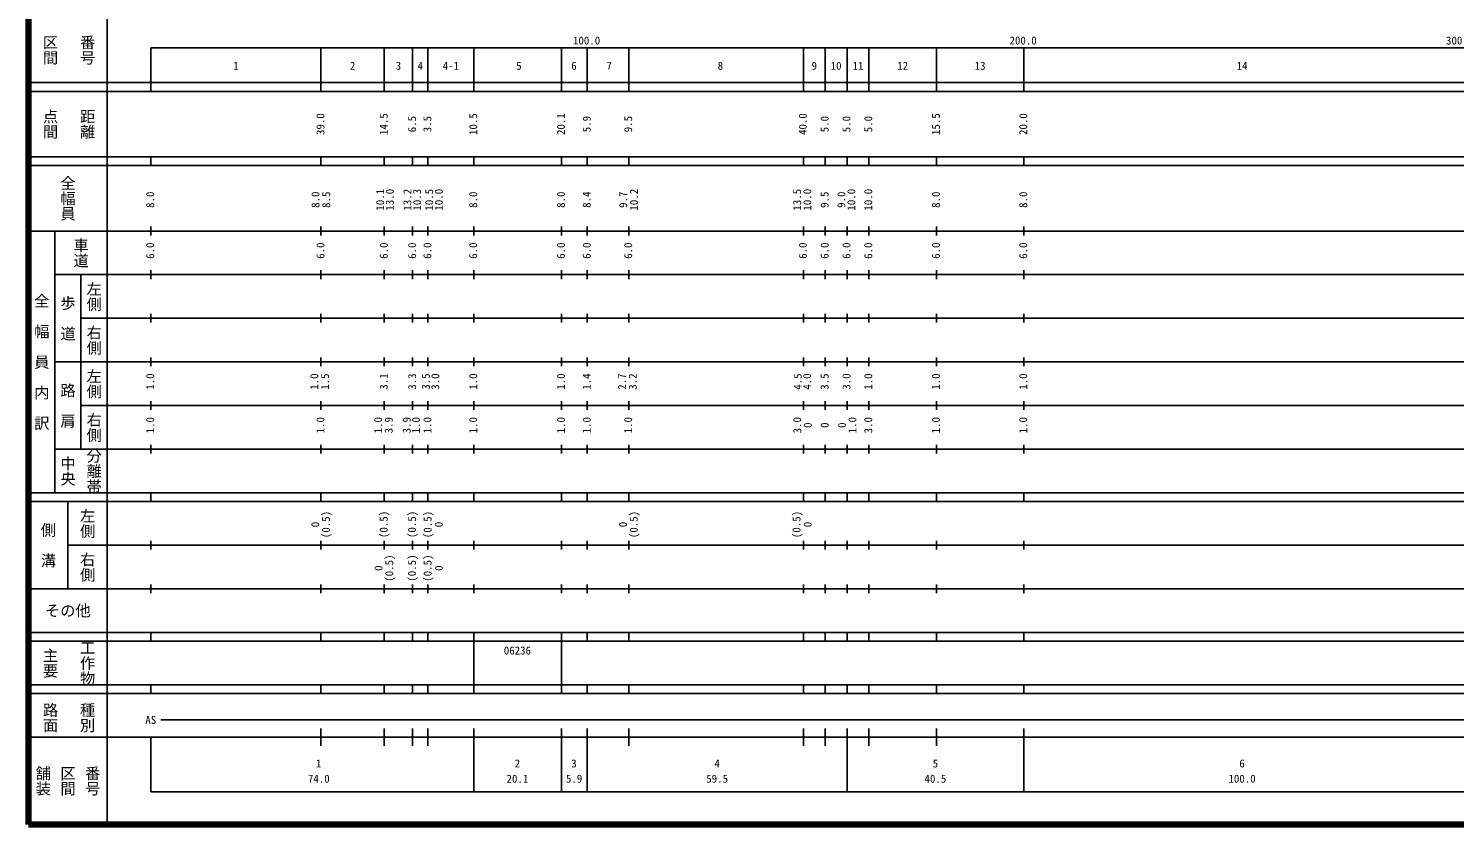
# Model space of a CAD drawing. Units: millimetres on the paper, enlarged 1000 times. Extents: x 40000 to 680000, y 20000 to 380000.
# Drawn here: x 40000 to 366662, y 20000 to 202409 of the extents above; entities that cross this region are included whole.
import ezdxf
from ezdxf.enums import TextEntityAlignment as Align

# ---------------------------------------------------------------- set-up
doc = ezdxf.new("R2010")
doc.units = ezdxf.units.MM
doc.header["$LTSCALE"] = 1000
doc.layers.add('M-TTL', color=2, linetype='Continuous', lineweight=140)
doc.layers.add('M-TTL-BAND', color=7, linetype='Continuous', lineweight=25)
doc.styles.add('@ＭＳ ゴシック', font='')
doc.styles.add('ＭＳ ゴシック', font='')
doc.styles.get('@ＭＳ ゴシック').set_extended_font_data('@MS Gothic')
doc.styles.get('ＭＳ ゴシック').set_extended_font_data('MS Gothic')

msp = doc.modelspace()

# ---------------------------------------------------------------- linework, layer by layer
at = {"layer": 'M-TTL'}
for p, q in [((40000, 380000), (40000, 20000)), ((40000, 20000), (680000, 20000))]:
    msp.add_line(p, q, dxfattribs=at)
at = {"layer": 'M-TTL-BAND'}
for p, q in [((58000, 370000), (58000, 20000)), ((68000, 198000), (579000, 198000)), ((68000, 198000), (68000, 188000)), ((107000, 188000), (107000, 198000)), ((121500, 188000), (121500, 198000)), ((128000, 188000), (128000, 198000)), ((131500, 188000), (131500, 198000)), ((142000, 188000), (142000, 198000)), ((162100, 188000), (162100, 198000)), ((168000, 188000), (168000, 198000)), ((177500, 188000), (177500, 198000)), ((217500, 188000), (217500, 198000)), ((222500, 188000), (222500, 198000)), ((227500, 188000), (227500, 198000)), ((232500, 188000), (232500, 198000)), ((248000, 188000), (248000, 198000)), ((268000, 188000), (268000, 198000)), ((40000, 190000), (579000, 190000)), ((40000, 188000), (579000, 188000)), ((40000, 173000), (579000, 173000)), ((40000, 171000), (579000, 171000)), ((68000, 171000), (68000, 173000)), ((107000, 171000), (107000, 173000)), ((121500, 171000), (121500, 173000)), ((128000, 171000), (128000, 173000)), ((131500, 171000), (131500, 173000)), ((142000, 171000), (142000, 173000)), ((162100, 171000), (162100, 173000)), ((168000, 171000), (168000, 173000)), ((177500, 171000), (177500, 173000)), ((217500, 171000), (217500, 173000)), ((222500, 171000), (222500, 173000)), ((227500, 171000), (227500, 173000)), ((232500, 171000), (232500, 173000)), ((248000, 171000), (248000, 173000)), ((268000, 171000), (268000, 173000)), ((68000, 155000), (68000, 157000)), ((107000, 155000), (107000, 157000)), ((121500, 155000), (121500, 157000)), ((128000, 155000), (128000, 157000)), ((131500, 155000), (131500, 157000)), ((142000, 155000), (142000, 157000)), ((162100, 155000), (162100, 157000)), ((168000, 155000), (168000, 157000)), ((177500, 155000), (177500, 157000)), ((217500, 155000), (217500, 157000)), ((222500, 155000), (222500, 157000)), ((227500, 155000), (227500, 157000)), ((232500, 155000), (232500, 157000)), ((248000, 155000), (248000, 157000)), ((268000, 155000), (268000, 157000)), ((40000, 156000), (579000, 156000)), ((46000, 96000), (46000, 156000)), ((68000, 145000), (68000, 147000)), ((107000, 145000), (107000, 147000)), ((121500, 145000), (121500, 147000)), ((128000, 145000), (128000, 147000)), ((131500, 145000), (131500, 147000)), ((142000, 145000), (142000, 147000)), ((162100, 145000), (162100, 147000)), ((168000, 145000), (168000, 147000)), ((177500, 145000), (177500, 147000)), ((217500, 145000), (217500, 147000)), ((222500, 145000), (222500, 147000)), ((227500, 145000), (227500, 147000)), ((232500, 145000), (232500, 147000)), ((248000, 145000), (248000, 147000)), ((268000, 145000), (268000, 147000)), ((46000, 146000), (579000, 146000)), ((52000, 146000), (52000, 106000)), ((52000, 136000), (579000, 136000)), ((68000, 135000), (68000, 137000)), ((107000, 135000), (107000, 137000)), ((121500, 135000), (121500, 137000)), ((128000, 135000), (128000, 137000)), ((131500, 135000), (131500, 137000)), ((142000, 135000), (142000, 137000)), ((162100, 135000), (162100, 137000)), ((168000, 135000), (168000, 137000)), ((177500, 135000), (177500, 137000)), ((217500, 135000), (217500, 137000)), ((222500, 135000), (222500, 137000)), ((227500, 135000), (227500, 137000)), ((232500, 135000), (232500, 137000)), ((248000, 135000), (248000, 137000)), ((268000, 135000), (268000, 137000)), ((46000, 126000), (579000, 126000)), ((68000, 125000), (68000, 127000)), ((107000, 125000), (107000, 127000)), ((121500, 125000), (121500, 127000)), ((128000, 125000), (128000, 127000)), ((131500, 125000), (131500, 127000)), ((142000, 125000), (142000, 127000)), ((162100, 125000), (162100, 127000)), ((168000, 125000), (168000, 127000)), ((177500, 125000), (177500, 127000)), ((217500, 125000), (217500, 127000)), ((222500, 125000), (222500, 127000)), ((227500, 125000), (227500, 127000)), ((232500, 125000), (232500, 127000)), ((248000, 125000), (248000, 127000)), ((268000, 125000), (268000, 127000)), ((52000, 116000), (579000, 116000)), ((68000, 115000), (68000, 117000)), ((107000, 115000), (107000, 117000)), ((121500, 115000), (121500, 117000)), ((128000, 115000), (128000, 117000)), ((131500, 115000), (131500, 117000)), ((142000, 115000), (142000, 117000)), ((162100, 115000), (162100, 117000)), ((168000, 115000), (168000, 117000)), ((177500, 115000), (177500, 117000)), ((217500, 115000), (217500, 117000)), ((222500, 115000), (222500, 117000)), ((227500, 115000), (227500, 117000)), ((232500, 115000), (232500, 117000)), ((248000, 115000), (248000, 117000)), ((268000, 115000), (268000, 117000)), ((46000, 106000), (579000, 106000)), ((68000, 105000), (68000, 107000)), ((107000, 105000), (107000, 107000)), ((121500, 105000), (121500, 107000)), ((128000, 105000), (128000, 107000)), ((131500, 105000), (131500, 107000)), ((142000, 105000), (142000, 107000)), ((162100, 105000), (162100, 107000)), ((168000, 105000), (168000, 107000)), ((177500, 105000), (177500, 107000)), ((217500, 105000), (217500, 107000)), ((222500, 105000), (222500, 107000)), ((227500, 105000), (227500, 107000)), ((232500, 105000), (232500, 107000)), ((248000, 105000), (248000, 107000)), ((268000, 105000), (268000, 107000)), ((40000, 96000), (579000, 96000)), ((68000, 94000), (68000, 96000)), ((107000, 94000), (107000, 96000)), ((121500, 94000), (121500, 96000)), ((128000, 94000), (128000, 96000)), ((131500, 94000), (131500, 96000)), ((142000, 94000), (142000, 96000)), ((162100, 94000), (162100, 96000)), ((168000, 94000), (168000, 96000)), ((177500, 94000), (177500, 96000)), ((217500, 94000), (217500, 96000)), ((222500, 94000), (222500, 96000)), ((227500, 94000), (227500, 96000)), ((232500, 94000), (232500, 96000)), ((248000, 94000), (248000, 96000)), ((268000, 94000), (268000, 96000)), ((40000, 94000), (579000, 94000)), ((49000, 94000), (49000, 74000)), ((68000, 83000), (68000, 85000)), ((107000, 83000), (107000, 85000)), ((121500, 83000), (121500, 85000)), ((128000, 83000), (128000, 85000)), ((131500, 83000), (131500, 85000)), ((142000, 83000), (142000, 85000)), ((162100, 83000), (162100, 85000)), ((168000, 83000), (168000, 85000)), ((177500, 83000), (177500, 85000)), ((217500, 83000), (217500, 85000)), ((222500, 83000), (222500, 85000)), ((227500, 83000), (227500, 85000)), ((232500, 83000), (232500, 85000)), ((248000, 83000), (248000, 85000)), ((268000, 83000), (268000, 85000)), ((49000, 84000), (579000, 84000)), ((40000, 74000), (579000, 74000)), ((68000, 73000), (68000, 75000)), ((107000, 73000), (107000, 75000)), ((121500, 73000), (121500, 75000)), ((128000, 73000), (128000, 75000)), ((131500, 73000), (131500, 75000)), ((142000, 73000), (142000, 75000)), ((162100, 73000), (162100, 75000)), ((168000, 73000), (168000, 75000)), ((177500, 73000), (177500, 75000)), ((217500, 73000), (217500, 75000)), ((222500, 73000), (222500, 75000)), ((227500, 73000), (227500, 75000)), ((232500, 73000), (232500, 75000)), ((248000, 73000), (248000, 75000)), ((268000, 73000), (268000, 75000)), ((40000, 64000), (579000, 64000)), ((68000, 62000), (68000, 64000)), ((107000, 62000), (107000, 64000)), ((121500, 62000), (121500, 64000)), ((128000, 62000), (128000, 64000)), ((131500, 62000), (131500, 64000)), ((142000, 62000), (142000, 64000)), ((162100, 62000), (162100, 64000)), ((168000, 62000), (168000, 64000)), ((177500, 62000), (177500, 64000)), ((217500, 62000), (217500, 64000)), ((222500, 62000), (222500, 64000)), ((227500, 62000), (227500, 64000)), ((232500, 62000), (232500, 64000)), ((248000, 62000), (248000, 64000)), ((268000, 62000), (268000, 64000)), ((40000, 62000), (579000, 62000)), ((142000, 52000), (142000, 62000)), ((162100, 52000), (162100, 62000)), ((40000, 52000), (579000, 52000)), ((40000, 50000), (579000, 50000)), ((68000, 50000), (68000, 52000)), ((107000, 50000), (107000, 52000)), ((121500, 50000), (121500, 52000)), ((128000, 50000), (128000, 52000)), ((131500, 50000), (131500, 52000)), ((142000, 50000), (142000, 52000)), ((162100, 50000), (162100, 52000)), ((168000, 50000), (168000, 52000)), ((177500, 50000), (177500, 52000)), ((217500, 50000), (217500, 52000)), ((222500, 50000), (222500, 52000)), ((227500, 50000), (227500, 52000)), ((232500, 50000), (232500, 52000)), ((248000, 50000), (248000, 52000)), ((268000, 50000), (268000, 52000)), ((70278, 44000), (465000, 44000)), ((40000, 40000), (579000, 40000)), ((68000, 40000), (68000, 27500)), ((107000, 38000), (107000, 42000)), ((121500, 38000), (121500, 42000)), ((128000, 38000), (128000, 42000)), ((131500, 38000), (131500, 42000)), ((142000, 38000), (142000, 42000)), ((142000, 27500), (142000, 42000)), ((162100, 27500), (162100, 42000)), ((168000, 27500), (168000, 42000)), ((177500, 38000), (177500, 42000)), ((217500, 38000), (217500, 42000)), ((222500, 38000), (222500, 42000)), ((227500, 27500), (227500, 42000)), ((232500, 38000), (232500, 42000)), ((248000, 38000), (248000, 42000)), ((268000, 27500), (268000, 42000)), ((68000, 27500), (579000, 27500))]:
    msp.add_line(p, q, dxfattribs=at)

# ---------------------------------------------------------------- texts
at = {"layer": 'M-TTL-BAND', "style": '@ＭＳ ゴシック'}
for s, p in [('区間', (45000, 197500)), ('番号', (53500, 197500)), ('点間', (45000, 180500)), ('距離', (53500, 180500)), ('全幅員', (49000, 163500)), ('車道', (52000, 151000)), ('左側', (55000, 141000)), ('全\u3000幅\u3000員\u3000内\u3000訳', (43000, 126000)), ('歩\u3000道', (49000, 136000)), ('右側', (55000, 131000)), ('左側', (55000, 121000)), ('路\u3000肩', (49000, 116000)), ('右側', (55000, 111000)), ('分離帯', (55000, 101000)), ('中央', (49000, 101000)), ('左側', (53500, 89000)), ('側\u3000溝', (44500, 84000)), ('右側', (53500, 79000)), ('主要', (45000, 57000)), ('工作物', (53500, 57000)), ('路面', (45000, 44500)), ('種別', (53500, 44500)), ('舗装', (43333, 30000)), ('区間', (49000, 30000)), ('番号', (54667, 30000))]:
    msp.add_text(s, height=2566, rotation=270, dxfattribs=at).set_placement(p, align=Align.MIDDLE_CENTER)
at = {"layer": 'M-TTL-BAND', "style": 'ＭＳ ゴシック'}
for s, p in [('100.0', (167844, 198195)), ('200.0', (267844, 198195)), ('300.0', (367844, 198195)), ('1', (87500, 192405)), ('2', (114250, 192405)), ('3', (124750, 192405)), ('4', (129750, 192405)), ('4-1', (136750, 192405)), ('5', (152335, 192405)), ('6', (164950, 192405)), ('7', (173020, 192405)), ('8', (198500, 192405)), ('9', (220000, 192405)), ('10', (225000, 192405)), ('11', (230000, 192405)), ('12', (240250, 192405)), ('13', (258000, 192405)), ('14', (318000, 192405)), ('AS', (68000, 42500)), ('1', (106500, 32523)), ('2', (152000, 32523)), ('3', (164959, 32523)), ('4', (197750, 32523)), ('5', (247750, 32523)), ('6', (318000, 32523)), ('74.0', (106500, 29033)), ('20.1', (152000, 29033)), ('5.9', (164979, 29033)), ('59.5', (197750, 29033)), ('40.5', (247750, 29033)), ('100.0', (318000, 29033))]:
    msp.add_text(s, height=1833, dxfattribs=at).set_placement(p, align=Align.BOTTOM_CENTER)
for s, p in [('39.0', (108329, 180500)), ('14.5', (122829, 180500)), ('6.5', (129329, 180500)), ('3.5', (132829, 180500)), ('10.5', (143329, 180500)), ('20.1', (163429, 180500)), ('5.9', (169329, 180500)), ('9.5', (178829, 180500)), ('40.0', (218829, 180500)), ('5.0', (223829, 180500)), ('5.0', (228829, 180500)), ('5.0', (233829, 180500)), ('15.5', (249329, 180500)), ('20.0', (269329, 180500)), ('8.0', (69329, 163174)), ('8.0', (107193, 163174)), ('8.5', (109655, 163174)), ('10.1', (122002, 163174)), ('13.0', (124225, 163174)), ('13.2', (128249, 163174)), ('10.3', (130473, 163174)), ('10.5', (133232, 163174)), ('10.0', (135456, 163174)), ('8.0', (143329, 163174)), ('8.0', (163429, 163174)), ('8.4', (169329, 163174)), ('9.7', (177693, 163174)), ('10.2', (180155, 163174)), ('13.5', (217529, 163174)), ('10.0', (219871, 163174)), ('9.5', (223829, 163174)), ('9.0', (227664, 163174)), ('10.0', (229954, 163174)), ('10.0', (233829, 163174)), ('8.0', (249329, 163174)), ('8.0', (269329, 163174)), ('6.0', (69329, 151500)), ('6.0', (108329, 151500)), ('6.0', (122829, 151500)), ('6.0', (129329, 151500)), ('6.0', (132829, 151500)), ('6.0', (143329, 151500)), ('6.0', (163429, 151500)), ('6.0', (169329, 151500)), ('6.0', (178829, 151500)), ('6.0', (218829, 151500)), ('6.0', (223829, 151500)), ('6.0', (228829, 151500)), ('6.0', (233829, 151500)), ('6.0', (249329, 151500)), ('6.0', (269329, 151500)), ('1.0', (69329, 121500)), ('1.0', (106922, 121500)), ('1.5', (109378, 121500)), ('3.1', (122829, 121500)), ('3.3', (129329, 121500)), ('3.5', (132482, 121500)), ('3.0', (134643, 121500)), ('1.0', (143329, 121500)), ('1.0', (163429, 121500)), ('1.4', (169329, 121500)), ('2.7', (177422, 121500)), ('3.2', (179878, 121500)), ('4.5', (217667, 121500)), ('4.0', (219827, 121500)), ('3.5', (223829, 121500)), ('3.0', (228829, 121500)), ('1.0', (233829, 121500)), ('1.0', (249329, 121500)), ('1.0', (269329, 121500)), ('1.0', (69329, 111500)), ('1.0', (108329, 111500)), ('1.0', (121552, 111500)), ('3.9', (123967, 111500)), ('3.9', (128094, 111500)), ('1.0', (130214, 111500)), ('1.0', (132829, 111500)), ('1.0', (143329, 111500)), ('1.0', (163429, 111500)), ('1.0', (169329, 111500)), ('1.0', (178829, 111500)), ('3.0', (217552, 111500)), ('0', (219967, 111500)), ('0', (223829, 111500)), ('0', (227829, 111500)), ('1.0', (230199, 111500)), ('3.0', (233829, 111500)), ('1.0', (249329, 111500)), ('1.0', (269329, 111500)), ('(0.5)', (109593, 88742)), ('(0.5)', (122809, 88764)), ('(0.5)', (129309, 88764)), ('(0.5)', (132883, 88742)), ('(0.5)', (180093, 88742)), ('(0.5)', (217393, 88742)), ('0', (107130, 88742)), ('0', (135448, 88742)), ('0', (177630, 88742)), ('0', (219958, 88742)), ('0', (121630, 78742)), ('(0.5)', (124093, 78742)), ('(0.5)', (129309, 78764)), ('(0.5)', (132883, 78742)), ('0', (135448, 78742))]:
    msp.add_text(s, height=1833, rotation=90, dxfattribs=at).set_placement(p, align=Align.BOTTOM_CENTER)
msp.add_text('その他', height=2566, dxfattribs=at).set_placement((49000, 69000), align=Align.MIDDLE_CENTER)
msp.add_text('06236', height=1833, dxfattribs=at).set_placement((148875, 58405), align=Align.BOTTOM_LEFT)

doc.saveas('drawing.dxf')
